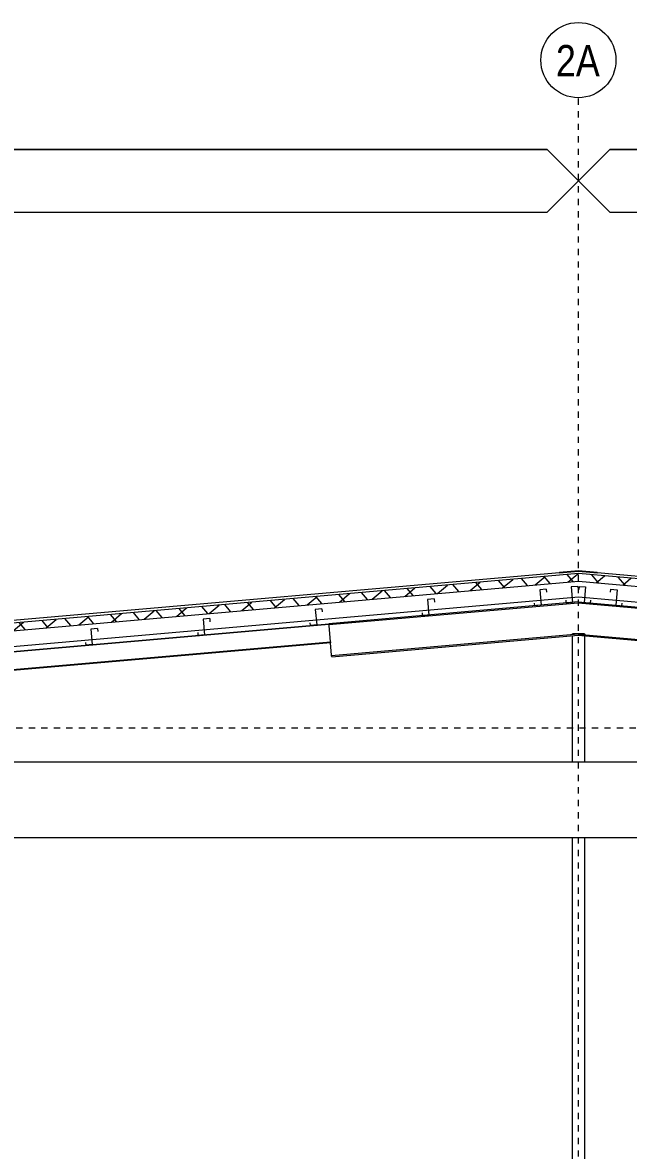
# Model space of a CAD drawing. Header units: metres. Extents: x 4238 to 4687, y -1 to 29.
# Drawn here: x 4632.5 to 4642.18, y 8.49 to 26.51 of the extents above; entities that cross this region are included whole.
import ezdxf

# ---------------------------------------------------------------- set-up
doc = ezdxf.new("R2010")
doc.units = ezdxf.units.M
doc.linetypes.add('AEC_Center', pattern=[0.024, 0.012, -0.004, 0.004, -0.004])
doc.linetypes.add('Grid Line', pattern=[0.021, 0.012, -0.003, 0.003, -0.003])
for name, color, linetype, lineweight in [('A-DETL', 90, 'Continuous', 13), ('A-DETL-GENF', 92, 'Continuous', 5), ('A-FLOR-LEVL', 51, 'Continuous', 5), ('A-GENM', 13, 'Continuous', 5), ('A-ROOF', 132, 'Continuous', 5), ('A-ROOF-PATT', 132, 'Continuous', 15), ('S-BEAM', 12, 'Continuous', 5), ('S-COLS', 52, 'Continuous', 5), ('S-GRID', 1, 'Continuous', 5), ('S-GRID-IDEN', 1, 'Continuous', 5)]:
    doc.layers.add(name, color=color, linetype=linetype, lineweight=lineweight)
doc.styles.add('Arial Narrow', font='ARIALN.TTF', dxfattribs={"height": 0.5})

# ---------------------------------------------------------------- blocks, each defined once
blk = doc.blocks.new('SHS-Square Hollow Section-Column - 200x200xSHS-2929163-SECTION - GRID A9-A10')
at = {"layer": 'S-COLS'}
for p, q in [((4558.205, 16.74), (4558.205, 16.725)), ((4558.205, 16.74), (4558.215, 16.74)), ((4558.205, 16.712), (4558.205, 14.69)), ((4558.395, 16.74), (4558.215, 16.74)), ((4558.395, 16.74), (4558.405, 16.74)), ((4558.405, 16.724), (4558.405, 16.74)), ((4558.405, 14.69), (4558.405, 16.711)), ((4558.205, 13.49), (4558.205, 5.24)), ((4558.405, 5.24), (4558.405, 13.49))]:
    blk.add_line(p, q, dxfattribs=at)
blk = doc.blocks.new('Mechanical - Condensers - Mechanical - Condensers-1249279-SECTION - GRID A9-A10')
at = {"layer": 'A-GENM', "lineweight": 13}
for p, q in [((4575.386, 14.69), (4539.575, 14.69)), ((4540.775, 13.49), (4575.386, 13.49))]:
    blk.add_line(p, q, dxfattribs=at)
blk = doc.blocks.new('Structural Framing 12 - Structural Framing 1-1640102-SECTION - GRID A9-A10')
at = {"layer": 'S-BEAM'}
for p, q in [((4558.301, 17.25), (4554.316, 16.901)), ((4554.317, 16.888), (4558.301, 17.237)), ((4558.301, 17.25), (4562.286, 16.901)), ((4558.301, 17.237), (4562.285, 16.888)), ((4554.317, 16.888), (4554.316, 16.901)), ((4554.319, 16.874), (4554.317, 16.888)), ((4554.341, 16.612), (4554.319, 16.874)), ((4562.283, 16.874), (4562.26, 16.612)), ((4562.285, 16.888), (4562.283, 16.874)), ((4562.286, 16.901), (4562.285, 16.888)), ((4554.36, 16.402), (4554.343, 16.598)), ((4558.301, 16.733), (4554.361, 16.388)), ((4554.362, 16.375), (4558.301, 16.72)), ((4558.301, 16.733), (4562.241, 16.388)), ((4558.301, 16.72), (4562.24, 16.375)), ((4562.259, 16.598), (4562.242, 16.402)), ((4554.361, 16.388), (4554.36, 16.402)), ((4562.242, 16.402), (4562.241, 16.388)), ((4554.362, 16.375), (4554.361, 16.388)), ((4562.241, 16.388), (4562.24, 16.375))]:
    blk.add_line(p, q, dxfattribs=at)
for points in [[(4558.301, 17.237), (4558.301, 17.237), (4558.301, 17.235), (4558.301, 17.23), (4558.301, 17.225), (4558.301, 17.222)], [(4558.301, 16.747), (4558.301, 16.746), (4558.301, 16.743), (4558.301, 16.741), (4558.301, 16.74)]]:
    blk.add_open_spline(points, degree=3, dxfattribs=at)
blk = doc.blocks.new('Structural Framing 49 - Structural Framing 1-1640112-SECTION - GRID A9-A10')
at = {"layer": 'S-BEAM'}
for p, q in [((4542.614, 15.877), (4554.316, 16.901)), ((4554.317, 16.891), (4542.615, 15.867)), ((4554.342, 16.608), (4542.64, 15.585)), ((4554.343, 16.598), (4542.641, 15.575)), ((4554.341, 16.612), (4554.342, 16.608)), ((4554.342, 16.608), (4554.343, 16.598))]:
    blk.add_line(p, q, dxfattribs=at)
blk = doc.blocks.new('Ridge Capping - Ridge Capping-1882401-SECTION - GRID A9-A10')
at = {"layer": 'A-ROOF', "lineweight": 15}
for p, q in [((4557.998, 17.716), (4558.305, 17.743)), ((4558.005, 17.72), (4557.998, 17.716)), ((4558.305, 17.746), (4558.005, 17.72)), ((4558.604, 17.72), (4558.305, 17.746)), ((4558.305, 17.743), (4558.612, 17.716)), ((4558.612, 17.716), (4558.604, 17.72))]:
    blk.add_line(p, q, dxfattribs=at)
blk = doc.blocks.new('Dimension - Grids _2D_ - 1-200-639481-SECTION - GRID A9-A10')
at = {"layer": 'A-DETL-GENF'}
for p, q in [((4538.805, 24.477), (4538.305, 23.977)), ((4538.305, 23.977), (4538.805, 24.477)), ((4557.805, 24.477), (4538.805, 24.477)), ((4538.805, 24.477), (4557.805, 24.477)), ((4558.305, 23.977), (4557.805, 24.477)), ((4558.305, 23.977), (4557.805, 24.477)), ((4538.305, 23.977), (4538.805, 23.477)), ((4538.305, 23.977), (4538.805, 23.477)), ((4557.805, 23.477), (4558.305, 23.977)), ((4558.305, 23.977), (4557.805, 23.477)), ((4538.805, 23.477), (4557.805, 23.477)), ((4538.805, 23.477), (4557.805, 23.477))]:
    blk.add_line(p, q, dxfattribs=at)
blk = doc.blocks.new('Grid - A1-3055139-SECTION - GRID A9-A10')
at = {"layer": 'S-GRID-IDEN'}
blk.add_circle((4578.305, 25.905), 0.6, dxfattribs=at)

msp = doc.modelspace()

# ---------------------------------------------------------------- hatches: boundary and pattern name
at = {"layer": 'A-ROOF-PATT', "lineweight": 5}
h = msp.add_hatch(dxfattribs=at)
h.set_pattern_fill('FP_199', color=256, angle=-135, style=0, pattern_type=2)
h.set_pattern_definition([(40, (4640.4423, 10.6554), (-0.1928363, 0.2298133), []), (130, (4640.4423, 10.6554), (-0.2298133, -0.1928363), [])])
h.paths.add_polyline_path([(4618.8851, 15.6139), (4641.3808, 17.582), (4661.1718, 15.8506), (4661.1718, 15.971), (4641.3808, 17.7025), (4618.8851, 15.7344)])
h.paths.add_polyline_path([(4631.6068, 16.8453), (4631.6068, 16.8453), (4631.6523, 16.8453)])
h.paths.add_polyline_path([(4631.6523, 16.851), (4631.6523, 16.851), (4631.7142, 16.851)])
h.paths.add_polyline_path([(4631.6797, 16.8538), (4631.6797, 16.8538), (4631.6848, 16.8538)])

# ---------------------------------------------------------------- linework, layer by layer
at = {"layer": 'A-DETL'}
for p, q in [((4641.3703, 17.4983), (4641.2657, 17.4891)), ((4641.2657, 17.4891), (4641.2875, 17.2401)), ((4641.3703, 17.4983), (4641.3747, 17.4485)), ((4641.3912, 17.4983), (4641.3869, 17.4485)), ((4641.3912, 17.4983), (4641.4958, 17.4891)), ((4641.4958, 17.4891), (4641.474, 17.2401)), ((4639.0741, 17.2974), (4638.9695, 17.2882)), ((4639.0741, 17.2974), (4639.0785, 17.2476)), ((4640.8673, 17.4543), (4640.7627, 17.4451)), ((4640.7627, 17.4451), (4640.7844, 17.1961)), ((4640.8673, 17.4543), (4640.8716, 17.4044)), ((4641.8943, 17.4543), (4641.8899, 17.4044)), ((4641.8943, 17.4543), (4641.9989, 17.4451)), ((4641.9989, 17.4451), (4641.9771, 17.1961)), ((4637.281, 17.1405), (4637.1764, 17.1313)), ((4637.1764, 17.1313), (4637.1981, 16.8823)), ((4637.281, 17.1405), (4637.2853, 17.0907)), ((4638.9695, 17.2882), (4638.9913, 17.0392)), ((4640.6848, 17.1873), (4640.6809, 17.2322)), ((4640.7844, 17.1961), (4640.6848, 17.1873)), ((4641.1879, 17.2314), (4641.184, 17.2762)), ((4641.2875, 17.2401), (4641.1879, 17.2314)), ((4641.474, 17.2401), (4641.5737, 17.2314)), ((4641.5737, 17.2314), (4641.5776, 17.2762)), ((4641.9771, 17.1961), (4642.0767, 17.1873)), ((4642.0767, 17.1873), (4642.0807, 17.2322)), ((4635.4878, 16.9836), (4635.3832, 16.9745)), ((4635.3832, 16.9745), (4635.405, 16.7254)), ((4635.4878, 16.9836), (4635.4922, 16.9338)), ((4638.8917, 17.0305), (4638.8878, 17.0753)), ((4638.9913, 17.0392), (4638.8917, 17.0305)), ((4633.6947, 16.8267), (4633.5901, 16.8176)), ((4633.5901, 16.8176), (4633.6118, 16.5685)), ((4633.6947, 16.8267), (4633.699, 16.7769)), ((4635.3054, 16.7167), (4635.3015, 16.7615)), ((4637.0985, 16.8736), (4637.0946, 16.9184)), ((4637.1981, 16.8823), (4637.0985, 16.8736)), ((4633.5122, 16.5598), (4633.5083, 16.6046)), ((4635.405, 16.7254), (4635.3054, 16.7167)), ((4633.6118, 16.5685), (4633.5122, 16.5598))]:
    msp.add_line(p, q, dxfattribs=at)
at = {"layer": 'A-FLOR-LEVL', "linetype": 'AEC_Center'}
msp.add_line((4547.1964, 15.24), (4686.508, 15.24), dxfattribs=at)
at = {"layer": 'A-ROOF', "lineweight": 15}
for p, q in [((4641.3808, 17.7427), (4631.7788, 16.9026)), ((4641.3808, 17.7025), (4631.828, 16.8667)), ((4650.616, 16.9347), (4641.3808, 17.7427)), ((4650.5916, 16.8967), (4641.3808, 17.7025)), ((4618.8851, 15.363), (4641.3808, 17.3311)), ((4641.3808, 17.3311), (4661.1718, 15.5996))]:
    msp.add_line(p, q, dxfattribs=at)
at = {"layer": 'A-ROOF'}
for p, q in [((4618.8919, 15.6145), (4641.3808, 17.582)), ((4641.3808, 17.582), (4661.1718, 15.8506))]:
    msp.add_line(p, q, dxfattribs=at)
at = {"layer": 'S-GRID', "linetype": 'Grid Line'}
msp.add_line((4641.3808, -0.61), (4641.3808, 25.3051), dxfattribs=at)

# ---------------------------------------------------------------- block references
at = {"layer": 'A-DETL-GENF'}
for p in [(83.0762, 0), (103.0762, 0)]:
    msp.add_blockref('Dimension - Grids _2D_ - 1-200-639481-SECTION - GRID A9-A10', p, dxfattribs=at)
at = {"layer": 'A-GENM'}
msp.add_blockref('Mechanical - Condensers - Mechanical - Condensers-1249279-SECTION - GRID A9-A10', (83.0762, 0), dxfattribs=at)
at = {"layer": 'A-ROOF'}
msp.add_blockref('Ridge Capping - Ridge Capping-1882401-SECTION - GRID A9-A10', (83.0762, 0), dxfattribs=at)
at = {"layer": 'S-BEAM'}
for name in ['Structural Framing 12 - Structural Framing 1-1640102-SECTION - GRID A9-A10', 'Structural Framing 49 - Structural Framing 1-1640112-SECTION - GRID A9-A10']:
    msp.add_blockref(name, (83.0762, 0), dxfattribs=at)
at = {"layer": 'S-COLS'}
msp.add_blockref('SHS-Square Hollow Section-Column - 200x200xSHS-2929163-SECTION - GRID A9-A10', (83.0762, 0), dxfattribs=at)
at = {"layer": 'S-GRID-IDEN'}
msp.add_blockref('Grid - A1-3055139-SECTION - GRID A9-A10', (63.0762, 0), dxfattribs=at)

# ---------------------------------------------------------------- texts
at = {"layer": 'S-GRID-IDEN', "insert": (4641.0216, 26.1462), "char_height": 0.5, "width": 0.849789, "attachment_point": 1, "style": 'Arial Narrow'}
msp.add_mtext('2A', dxfattribs=at)

doc.saveas('drawing.dxf')
